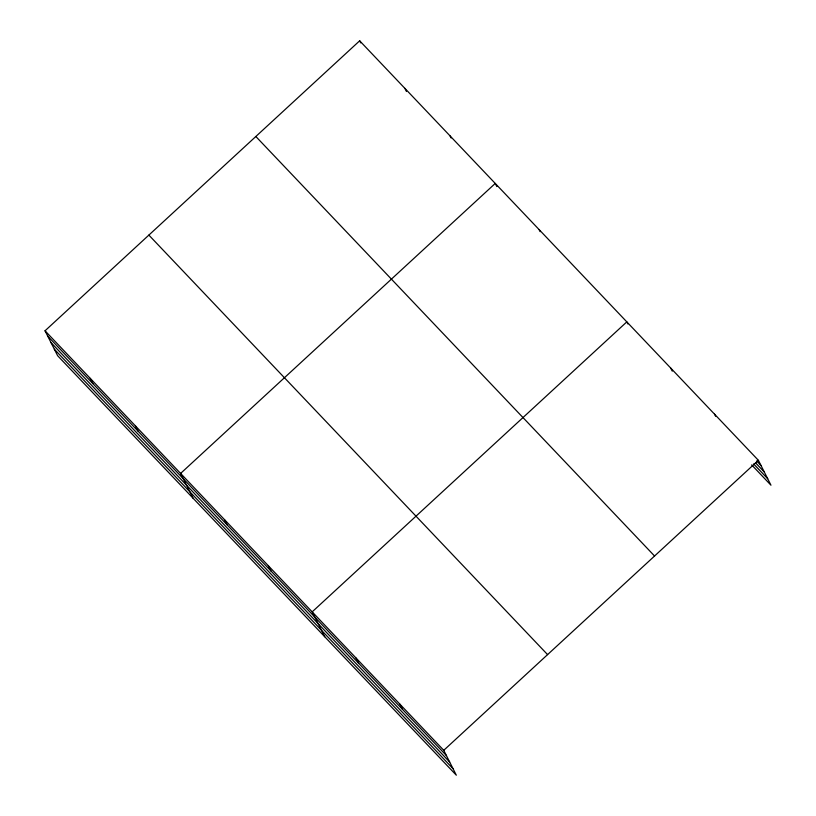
<?xml version="1.0" encoding="UTF-8"?>
<svg xmlns="http://www.w3.org/2000/svg" width="816" height="816" viewBox="0 0 816 816"><rect width="100%" height="100%" fill="white"/><g stroke="black" fill="none" stroke-linecap="round" stroke-linejoin="round"><path stroke-width="1.22" d="M45.033 330.796L443.751 750.312L456.328 775.2L57.61 355.684L45.033 330.796L359.672 40.8L758.39 460.316L770.967 485.204L751.669 464.896M443.751 750.312L758.39 460.316M756.667 460.948L761.053 465.569M755.545 462.815L764.317 472.046M753.658 463.957L767.693 478.717M255.847 136.496L654.565 556.012M148.869 235.1L547.587 654.616M47.685 336.059L446.403 755.565M50.959 342.536L449.677 762.042M54.335 349.207L453.053 768.723M714.53 414.161L715.591 416.262M670.67 368.016L672.272 371.168M627.881 323.972L626.821 321.871L312.171 611.867L324.748 636.766M539.101 229.582L540.161 231.683M496.832 186.589L495.241 183.437L180.601 473.433L193.168 498.321M450.055 135.884L451.115 137.996M404.869 88.342L406.46 91.494M359.672 40.8L360.733 42.901M399.891 704.167L402.543 709.42M356.031 658.022L358.693 663.275M268.321 565.723L270.973 570.986M224.461 519.578L227.113 524.831M135.415 425.891L138.067 431.144M90.219 378.349L92.881 383.602"/></g></svg>
